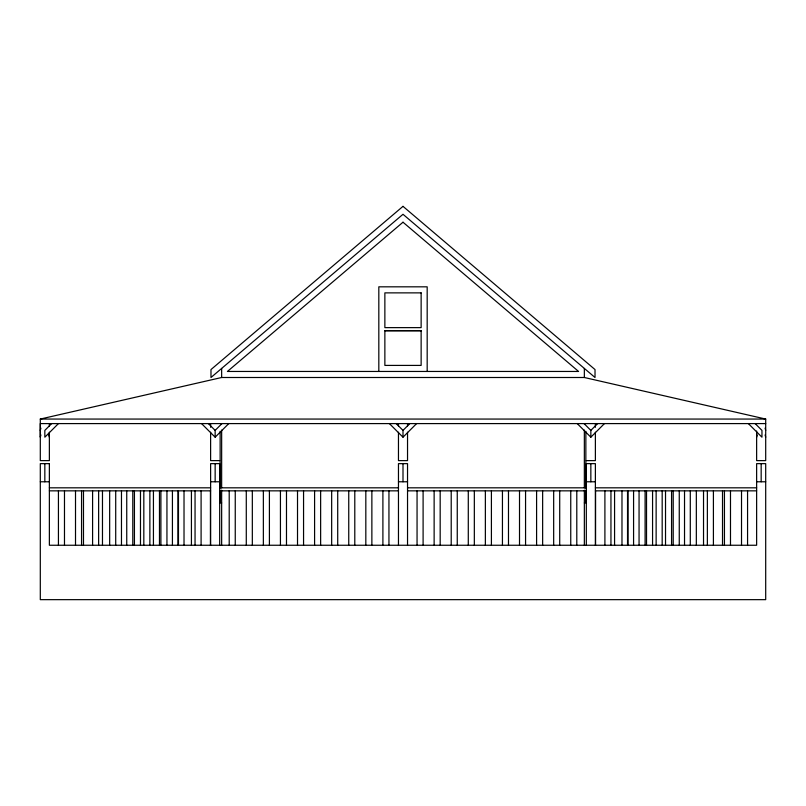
<?xml version="1.0" encoding="UTF-8"?>
<svg xmlns="http://www.w3.org/2000/svg" width="806" height="806" viewBox="0 0 806 806"><rect width="100%" height="100%" fill="white"/><g stroke="black" fill="none" stroke-linecap="round" stroke-linejoin="round"><path stroke-width="1.21" d="M40.3 430.394L40.905 428.127M756.633 437.195L757.237 434.928M40.905 434.928L40.3 437.195L40.3 423.593L765.7 423.593M51.634 423.593L44.834 430.394L44.834 437.195L58.435 423.593M201.55 423.593L215.152 437.195L215.152 430.394L221.952 423.593M215.152 437.195L228.753 423.593M416.601 423.593L403 437.195L403 430.394L409.801 423.593M604.45 423.593L590.848 437.195L590.848 430.394L597.649 423.593M49.367 432.228L49.367 460.619L40.3 460.619L40.3 419.06L221.65 377.5L584.35 377.5L765.7 419.06L765.7 460.619L756.633 460.619L756.633 431.009M384.865 330.752L421.135 330.752M40.3 419.06L765.7 419.06M219.685 460.619L210.618 460.619L210.618 432.228M586.315 460.619L595.382 460.619L595.382 432.228M40.3 481.776L49.367 481.776M210.618 481.776L219.685 481.776M398.466 481.776L407.534 481.776M586.315 481.776L595.382 481.776M756.633 481.776L765.7 481.776M49.367 487.821L210.618 487.821M219.685 487.821L398.466 487.821M407.534 487.821L586.315 487.821M595.382 487.821L756.633 487.821M49.367 490.844L210.618 490.844M219.685 490.844L398.466 490.844M407.534 490.844L586.315 490.844M595.382 490.844L756.633 490.844M221.65 502.934L220.139 502.934L220.139 490.37M584.35 502.934L585.861 502.934L585.861 490.37M755.162 423.593L761.962 430.394L761.962 437.195L748.361 423.593M584.048 423.593L590.848 430.394M577.247 423.593L590.848 437.195M396.199 423.593L403 430.394M389.399 423.593L403 437.195M208.351 423.593L215.152 430.394M765.096 428.127L765.7 430.394M765.096 434.928L765.7 437.195M48.763 434.928L49.367 437.195M761.166 463.641L761.166 481.776M747.565 490.844L747.565 545.249M741.52 490.844L741.52 545.249M730.488 490.844L730.488 545.249M724.443 490.844L724.443 545.249M722.519 490.844L722.519 545.249M713.411 490.844L713.411 545.249M707.366 490.844L707.366 545.249M703.527 490.844L703.527 545.249M696.334 490.844L696.334 545.249M690.289 490.844L690.289 545.249M684.526 490.844L684.526 545.249M679.257 490.844L679.257 545.249M673.212 490.844L673.212 545.249M671.569 490.844L671.569 545.249M665.524 490.844L665.524 545.249M662.179 490.844L662.179 545.249M656.134 490.844L656.134 545.249M652.568 490.844L652.568 545.249M646.523 490.844L646.523 545.249M645.102 490.844L645.102 545.249M639.057 490.844L639.057 545.249M633.576 490.844L633.576 545.249M628.025 490.844L628.025 545.249M627.531 490.844L627.531 545.249M621.98 490.844L621.98 545.249M614.575 490.844L614.575 545.249M610.948 490.844L610.948 545.249M604.903 490.844L604.903 545.249M595.574 490.844L595.574 545.249M595.382 423.593L595.382 427.291M595.382 545.249L595.382 463.641L586.315 463.641L586.315 545.249M590.848 463.641L590.848 481.776M585.861 431.331L585.861 487.862M584.35 368.433L584.35 377.5M584.35 430.072L584.35 487.862M584.35 490.169L584.35 545.249M576.794 490.844L576.794 545.249M570.749 490.844L570.749 545.249M559.717 490.844L559.717 545.249M553.672 490.844L553.672 545.249M542.64 490.844L542.64 545.249M536.595 490.844L536.595 545.249M525.562 490.844L525.562 545.249M519.517 490.844L519.517 545.249M508.485 490.844L508.485 545.249M502.44 490.844L502.44 545.249M491.408 490.844L491.408 545.249M485.363 490.844L485.363 545.249M474.331 490.844L474.331 545.249M468.286 490.844L468.286 545.249M457.254 490.844L457.254 545.249M451.209 490.844L451.209 545.249M440.177 490.844L440.177 545.249M434.132 490.844L434.132 545.249M427.18 371.455L427.18 286.825L378.82 286.825L378.82 371.455M423.1 490.844L423.1 545.249M417.055 490.844L417.055 545.249M407.534 423.593L407.534 426.062M407.534 432.228L407.534 460.619L398.466 460.619L398.466 432.228M407.534 545.249L407.534 463.641L398.466 463.641L398.466 545.249M403 463.641L403 481.776M398.466 423.593L398.466 426.062M388.945 490.844L388.945 545.249M382.9 490.844L382.9 545.249M371.868 490.844L371.868 545.249M365.823 490.844L365.823 545.249M354.791 490.844L354.791 545.249M348.746 490.844L348.746 545.249M337.714 490.844L337.714 545.249M331.669 490.844L331.669 545.249M320.637 490.844L320.637 545.249M314.592 490.844L314.592 545.249M303.56 490.844L303.56 545.249M297.515 490.844L297.515 545.249M286.483 490.844L286.483 545.249M280.438 490.844L280.438 545.249M269.406 490.844L269.406 545.249M263.361 490.844L263.361 545.249M252.328 490.844L252.328 545.249M246.283 490.844L246.283 545.249M235.251 490.844L235.251 545.249M229.206 490.844L229.206 545.249M221.65 368.433L221.65 377.5M221.65 430.072L221.65 487.862M221.65 490.169L221.65 545.249M220.139 431.331L220.139 487.862M219.685 545.249L219.685 463.641L210.618 463.641L210.618 545.249M215.152 463.641L215.152 481.776M210.618 423.593L210.618 427.291M210.426 490.844L210.426 545.249M201.097 490.844L201.097 545.249M195.052 490.844L195.052 545.249M191.425 490.844L191.425 545.249M184.02 490.844L184.02 545.249M178.469 490.844L178.469 545.249M177.975 490.844L177.975 545.249M172.424 490.844L172.424 545.249M166.943 490.844L166.943 545.249M160.898 490.844L160.898 545.249M159.477 490.844L159.477 545.249M153.432 490.844L153.432 545.249M149.866 490.844L149.866 545.249M143.821 490.844L143.821 545.249M140.476 490.844L140.476 545.249M134.431 490.844L134.431 545.249M132.789 490.844L132.789 545.249M126.744 490.844L126.744 545.249M121.474 490.844L121.474 545.249M115.711 490.844L115.711 545.249M109.666 490.844L109.666 545.249M102.473 490.844L102.473 545.249M98.634 490.844L98.634 545.249M92.589 490.844L92.589 545.249M83.481 490.844L83.481 545.249M81.557 490.844L81.557 545.249M75.512 490.844L75.512 545.249M64.48 490.844L64.48 545.249M58.435 490.844L58.435 545.249M49.367 423.593L49.367 426.062M44.834 463.641L44.834 481.776M403 206.346L210.981 369.561L210.981 377.5L403 214.285L595.019 377.5L595.019 369.561L403 206.346M403 222.214L227.423 371.455L578.577 371.455L403 222.214M421.135 292.87L384.865 292.87L384.865 327.629L421.135 327.629L421.135 292.87M421.135 330.651L384.865 330.651L384.865 365.41L421.135 365.41L421.135 330.651M49.367 463.641L40.3 463.641L40.3 599.654L765.7 599.654L765.7 463.641L756.633 463.641L756.633 545.249L49.367 545.249L49.367 463.641"/></g></svg>
